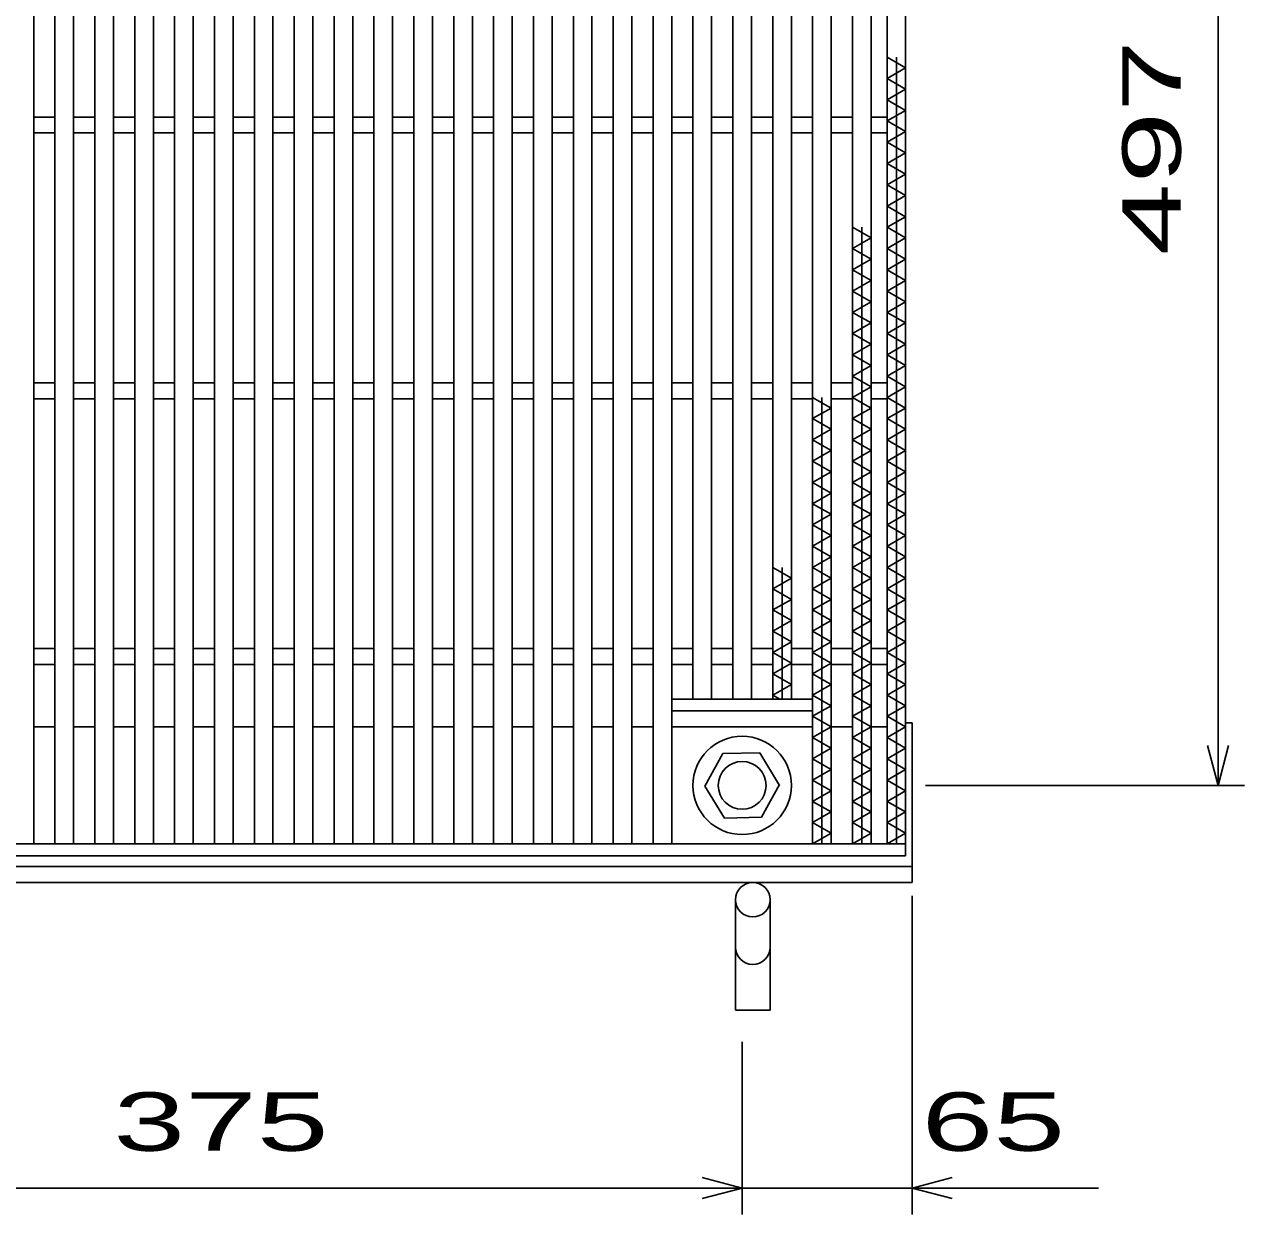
# Model space of a CAD drawing. Units: millimetres, scale not verified. Extents: x -1820 to 1731, y -1282 to 1054.
# Drawn here: x -679 to -220, y -261 to 186.8 of the extents above; entities that cross this region are included whole.
import ezdxf
from ezdxf.enums import TextEntityAlignment as Align

# ---------------------------------------------------------------- set-up
doc = ezdxf.new("R2010")
doc.units = ezdxf.units.MM
doc.header["$LTSCALE"] = 10
for name, color, linetype, lineweight in [('16', 3, 'Continuous', 25), ('19', 6, 'Continuous', 25), ('22', 2, 'Continuous', 25)]:
    doc.layers.add(name, color=color, linetype=linetype, lineweight=lineweight)
doc.styles.add('ベクトル', font='')
doc.styles.get('ベクトル').set_extended_font_data('ベクトル')

msp = doc.modelspace()

# ---------------------------------------------------------------- linework, layer by layer
at = {"layer": '16'}
for p, q in [((-675.5, -121.5), (-675.5, 419.5)), ((-667.5, -121.5), (-667.5, 419.5)), ((-660.5, -121.5), (-660.5, 419.5)), ((-652.5, -121.5), (-652.5, 419.5)), ((-645.5, -121.5), (-645.5, 419.5)), ((-637.5, -121.5), (-637.5, 419.5)), ((-630.5, -121.5), (-630.5, 419.5)), ((-622.5, -121.5), (-622.5, 419.5)), ((-615.5, -121.5), (-615.5, 419.5)), ((-607.5, -121.5), (-607.5, 419.5)), ((-600.5, -121.5), (-600.5, 419.5)), ((-592.5, -121.5), (-592.5, 419.5)), ((-585.5, -121.5), (-585.5, 419.5)), ((-577.5, -121.5), (-577.5, 419.5)), ((-570.5, -121.5), (-570.5, 419.5)), ((-562.5, -121.5), (-562.5, 419.5)), ((-555.5, -121.5), (-555.5, 419.5)), ((-547.5, -121.5), (-547.5, 419.5)), ((-540.5, -121.5), (-540.5, 419.5)), ((-532.5, -121.5), (-532.5, 419.5)), ((-525.5, -121.5), (-525.5, 419.5)), ((-517.5, -121.5), (-517.5, 419.5)), ((-510.5, -121.5), (-510.5, 419.5)), ((-502.5, -121.5), (-502.5, 419.5)), ((-495.5, -121.5), (-495.5, 419.5)), ((-487.5, -121.5), (-487.5, 419.5)), ((-480.5, -121.5), (-480.5, 419.5)), ((-472.5, -121.5), (-472.5, 419.5)), ((-465.5, -121.5), (-465.5, 419.5)), ((-457.5, -121.5), (-457.5, 419.5)), ((-450.5, -121.5), (-450.5, 419.5)), ((-442.5, -121.5), (-442.5, 419.5)), ((-435.5, -121.5), (-435.5, 419.5)), ((-382.5, -121.5), (-382.5, 419.5)), ((-375.5, -121.5), (-375.5, 419.5)), ((-367.5, -121.5), (-367.5, 419.5)), ((-360.5, -121.5), (-360.5, 419.5)), ((-354.5, -121.5), (-354.5, 419.5)), ((-347.5, -121.5), (-347.5, 419.5)), ((-427.5, -67), (-427.5, 365)), ((-420.5, -67), (-420.5, 365)), ((-412.5, -67), (-412.5, 365)), ((-405.5, -67), (-405.5, 365)), ((-397.5, -67), (-397.5, 365)), ((-390.5, -67), (-390.5, 365)), ((-347.5, 170.5), (-354.5, 174.5)), ((-351, -121.5), (-351, 174.5)), ((-354.5, 166.5), (-347.5, 170.5)), ((-347.5, 162.5), (-354.5, 166.5)), ((-354.5, 158.5), (-347.5, 162.5)), ((-347.5, 154.5), (-354.5, 158.5)), ((-675.5, 152), (-667.5, 152)), ((-660.5, 152), (-652.5, 152)), ((-645.5, 152), (-637.5, 152)), ((-630.5, 152), (-622.5, 152)), ((-615.5, 152), (-607.5, 152)), ((-600.5, 152), (-592.5, 152)), ((-585.5, 152), (-577.5, 152)), ((-570.5, 152), (-562.5, 152)), ((-555.5, 152), (-547.5, 152)), ((-540.5, 152), (-532.5, 152)), ((-525.5, 152), (-517.5, 152)), ((-510.5, 152), (-502.5, 152)), ((-495.5, 152), (-487.5, 152)), ((-480.5, 152), (-472.5, 152)), ((-465.5, 152), (-457.5, 152)), ((-450.5, 152), (-442.5, 152)), ((-435.5, 152), (-427.5, 152)), ((-420.5, 152), (-412.5, 152)), ((-405.5, 152), (-397.5, 152)), ((-390.5, 152), (-382.5, 152)), ((-375.5, 152), (-367.5, 152)), ((-360.5, 152), (-354.5, 152)), ((-354.5, 150.5), (-347.5, 154.5)), ((-347.5, 146.5), (-354.5, 150.5)), ((-675.5, 146), (-667.5, 146)), ((-660.5, 146), (-652.5, 146)), ((-645.5, 146), (-637.5, 146)), ((-630.5, 146), (-622.5, 146)), ((-615.5, 146), (-607.5, 146)), ((-600.5, 146), (-592.5, 146)), ((-585.5, 146), (-577.5, 146)), ((-570.5, 146), (-562.5, 146)), ((-555.5, 146), (-547.5, 146)), ((-540.5, 146), (-532.5, 146)), ((-525.5, 146), (-517.5, 146)), ((-510.5, 146), (-502.5, 146)), ((-495.5, 146), (-487.5, 146)), ((-480.5, 146), (-472.5, 146)), ((-465.5, 146), (-457.5, 146)), ((-450.5, 146), (-442.5, 146)), ((-435.5, 146), (-427.5, 146)), ((-420.5, 146), (-412.5, 146)), ((-405.5, 146), (-397.5, 146)), ((-390.5, 146), (-382.5, 146)), ((-375.5, 146), (-367.5, 146)), ((-360.5, 146), (-354.5, 146)), ((-354.5, 142.5), (-347.5, 146.5)), ((-347.5, 138.5), (-354.5, 142.5)), ((-354.5, 134.5), (-347.5, 138.5)), ((-347.5, 130.5), (-354.5, 134.5)), ((-354.5, 126.5), (-347.5, 130.5)), ((-347.5, 122.5), (-354.5, 126.5)), ((-354.5, 118.5), (-347.5, 122.5)), ((-347.5, 114.5), (-354.5, 118.5)), ((-360.5, 106.5), (-367.5, 110.5)), ((-364, -121.5), (-364, 110.5)), ((-354.5, 110.5), (-347.5, 114.5)), ((-347.5, 106.5), (-354.5, 110.5)), ((-367.5, 102.5), (-360.5, 106.5)), ((-354.5, 102.5), (-347.5, 106.5)), ((-360.5, 98.5), (-367.5, 102.5)), ((-347.5, 98.5), (-354.5, 102.5)), ((-367.5, 94.5), (-360.5, 98.5)), ((-354.5, 94.5), (-347.5, 98.5)), ((-360.5, 90.5), (-367.5, 94.5)), ((-347.5, 90.5), (-354.5, 94.5)), ((-367.5, 86.5), (-360.5, 90.5)), ((-354.5, 86.5), (-347.5, 90.5)), ((-360.5, 82.5), (-367.5, 86.5)), ((-347.5, 82.5), (-354.5, 86.5)), ((-367.5, 78.5), (-360.5, 82.5)), ((-360.5, 74.5), (-367.5, 78.5)), ((-354.5, 78.5), (-347.5, 82.5)), ((-347.5, 74.5), (-354.5, 78.5)), ((-367.5, 70.5), (-360.5, 74.5)), ((-354.5, 70.5), (-347.5, 74.5)), ((-360.5, 66.5), (-367.5, 70.5)), ((-347.5, 66.5), (-354.5, 70.5)), ((-367.5, 62.5), (-360.5, 66.5)), ((-354.5, 62.5), (-347.5, 66.5)), ((-360.5, 58.5), (-367.5, 62.5)), ((-347.5, 58.5), (-354.5, 62.5)), ((-367.5, 54.5), (-360.5, 58.5)), ((-354.5, 54.5), (-347.5, 58.5)), ((-675.5, 52), (-667.5, 52)), ((-660.5, 52), (-652.5, 52)), ((-645.5, 52), (-637.5, 52)), ((-630.5, 52), (-622.5, 52)), ((-615.5, 52), (-607.5, 52)), ((-600.5, 52), (-592.5, 52)), ((-585.5, 52), (-577.5, 52)), ((-570.5, 52), (-562.5, 52)), ((-555.5, 52), (-547.5, 52)), ((-540.5, 52), (-532.5, 52)), ((-525.5, 52), (-517.5, 52)), ((-510.5, 52), (-502.5, 52)), ((-495.5, 52), (-487.5, 52)), ((-480.5, 52), (-472.5, 52)), ((-465.5, 52), (-457.5, 52)), ((-450.5, 52), (-442.5, 52)), ((-435.5, 52), (-427.5, 52)), ((-420.5, 52), (-412.5, 52)), ((-405.5, 52), (-397.5, 52)), ((-390.5, 52), (-382.5, 52)), ((-375.5, 52), (-367.5, 52)), ((-360.5, 50.5), (-367.5, 54.5)), ((-367.5, 46.5), (-360.5, 50.5)), ((-360.5, 52), (-354.5, 52)), ((-347.5, 50.5), (-354.5, 54.5)), ((-354.5, 46.5), (-347.5, 50.5)), ((-675.5, 46), (-667.5, 46)), ((-660.5, 46), (-652.5, 46)), ((-645.5, 46), (-637.5, 46)), ((-630.5, 46), (-622.5, 46)), ((-615.5, 46), (-607.5, 46)), ((-600.5, 46), (-592.5, 46)), ((-585.5, 46), (-577.5, 46)), ((-570.5, 46), (-562.5, 46)), ((-555.5, 46), (-547.5, 46)), ((-540.5, 46), (-532.5, 46)), ((-525.5, 46), (-517.5, 46)), ((-510.5, 46), (-502.5, 46)), ((-495.5, 46), (-487.5, 46)), ((-480.5, 46), (-472.5, 46)), ((-465.5, 46), (-457.5, 46)), ((-450.5, 46), (-442.5, 46)), ((-435.5, 46), (-427.5, 46)), ((-420.5, 46), (-412.5, 46)), ((-405.5, 46), (-397.5, 46)), ((-390.5, 46), (-382.5, 46)), ((-375.5, 42.5), (-382.5, 46.5)), ((-379, -121.5), (-379, 46.5)), ((-375.5, 46), (-367.5, 46)), ((-360.5, 42.5), (-367.5, 46.5)), ((-360.5, 46), (-354.5, 46)), ((-347.5, 42.5), (-354.5, 46.5)), ((-382.5, 38.5), (-375.5, 42.5)), ((-367.5, 38.5), (-360.5, 42.5)), ((-354.5, 38.5), (-347.5, 42.5)), ((-375.5, 34.5), (-382.5, 38.5)), ((-360.5, 34.5), (-367.5, 38.5)), ((-347.5, 34.5), (-354.5, 38.5)), ((-382.5, 30.5), (-375.5, 34.5)), ((-367.5, 30.5), (-360.5, 34.5)), ((-354.5, 30.5), (-347.5, 34.5)), ((-375.5, 26.5), (-382.5, 30.5)), ((-360.5, 26.5), (-367.5, 30.5)), ((-347.5, 26.5), (-354.5, 30.5)), ((-382.5, 22.5), (-375.5, 26.5)), ((-367.5, 22.5), (-360.5, 26.5)), ((-354.5, 22.5), (-347.5, 26.5)), ((-375.5, 18.5), (-382.5, 22.5)), ((-382.5, 14.5), (-375.5, 18.5)), ((-360.5, 18.5), (-367.5, 22.5)), ((-367.5, 14.5), (-360.5, 18.5)), ((-347.5, 18.5), (-354.5, 22.5)), ((-354.5, 14.5), (-347.5, 18.5)), ((-375.5, 10.5), (-382.5, 14.5)), ((-360.5, 10.5), (-367.5, 14.5)), ((-347.5, 10.5), (-354.5, 14.5)), ((-382.5, 6.5), (-375.5, 10.5)), ((-367.5, 6.5), (-360.5, 10.5)), ((-354.5, 6.5), (-347.5, 10.5)), ((-375.5, 2.5), (-382.5, 6.5)), ((-360.5, 2.5), (-367.5, 6.5)), ((-347.5, 2.5), (-354.5, 6.5)), ((-382.5, -1.5), (-375.5, 2.5)), ((-367.5, -1.5), (-360.5, 2.5)), ((-354.5, -1.5), (-347.5, 2.5)), ((-375.5, -5.5), (-382.5, -1.5)), ((-360.5, -5.5), (-367.5, -1.5)), ((-347.5, -5.5), (-354.5, -1.5)), ((-382.5, -9.5), (-375.5, -5.5)), ((-367.5, -9.5), (-360.5, -5.5)), ((-354.5, -9.5), (-347.5, -5.5)), ((-375.5, -13.5), (-382.5, -9.5)), ((-382.5, -17.5), (-375.5, -13.5)), ((-360.5, -13.5), (-367.5, -9.5)), ((-367.5, -17.5), (-360.5, -13.5)), ((-347.5, -13.5), (-354.5, -9.5)), ((-354.5, -17.5), (-347.5, -13.5)), ((-390.5, -21.5), (-397.5, -17.5)), ((-394, -67), (-394, -17.5)), ((-375.5, -21.5), (-382.5, -17.5)), ((-360.5, -21.5), (-367.5, -17.5)), ((-347.5, -21.5), (-354.5, -17.5)), ((-397.5, -25.5), (-390.5, -21.5)), ((-382.5, -25.5), (-375.5, -21.5)), ((-367.5, -25.5), (-360.5, -21.5)), ((-354.5, -25.5), (-347.5, -21.5)), ((-390.5, -29.5), (-397.5, -25.5)), ((-375.5, -29.5), (-382.5, -25.5)), ((-360.5, -29.5), (-367.5, -25.5)), ((-347.5, -29.5), (-354.5, -25.5)), ((-397.5, -33.5), (-390.5, -29.5)), ((-382.5, -33.5), (-375.5, -29.5)), ((-367.5, -33.5), (-360.5, -29.5)), ((-354.5, -33.5), (-347.5, -29.5)), ((-390.5, -37.5), (-397.5, -33.5)), ((-375.5, -37.5), (-382.5, -33.5)), ((-360.5, -37.5), (-367.5, -33.5)), ((-347.5, -37.5), (-354.5, -33.5)), ((-397.5, -41.5), (-390.5, -37.5)), ((-382.5, -41.5), (-375.5, -37.5)), ((-367.5, -41.5), (-360.5, -37.5)), ((-354.5, -41.5), (-347.5, -37.5)), ((-390.5, -45.5), (-397.5, -41.5)), ((-397.5, -49.5), (-390.5, -45.5)), ((-375.5, -45.5), (-382.5, -41.5)), ((-382.5, -49.5), (-375.5, -45.5)), ((-360.5, -45.5), (-367.5, -41.5)), ((-367.5, -49.5), (-360.5, -45.5)), ((-347.5, -45.5), (-354.5, -41.5)), ((-354.5, -49.5), (-347.5, -45.5)), ((-675.5, -48), (-667.5, -48)), ((-660.5, -48), (-652.5, -48)), ((-645.5, -48), (-637.5, -48)), ((-630.5, -48), (-622.5, -48)), ((-615.5, -48), (-607.5, -48)), ((-600.5, -48), (-592.5, -48)), ((-585.5, -48), (-577.5, -48)), ((-570.5, -48), (-562.5, -48)), ((-555.5, -48), (-547.5, -48)), ((-540.5, -48), (-532.5, -48)), ((-525.5, -48), (-517.5, -48)), ((-510.5, -48), (-502.5, -48)), ((-495.5, -48), (-487.5, -48)), ((-480.5, -48), (-472.5, -48)), ((-465.5, -48), (-457.5, -48)), ((-450.5, -48), (-442.5, -48)), ((-435.5, -48), (-427.5, -48)), ((-420.5, -48), (-412.5, -48)), ((-405.5, -48), (-397.5, -48)), ((-390.5, -53.5), (-397.5, -49.5)), ((-390.5, -48), (-382.5, -48)), ((-375.5, -53.5), (-382.5, -49.5)), ((-375.5, -48), (-367.5, -48)), ((-360.5, -53.5), (-367.5, -49.5)), ((-360.5, -48), (-354.5, -48)), ((-347.5, -53.5), (-354.5, -49.5)), ((-675.5, -54), (-667.5, -54)), ((-660.5, -54), (-652.5, -54)), ((-645.5, -54), (-637.5, -54)), ((-630.5, -54), (-622.5, -54)), ((-615.5, -54), (-607.5, -54)), ((-600.5, -54), (-592.5, -54)), ((-585.5, -54), (-577.5, -54)), ((-570.5, -54), (-562.5, -54)), ((-555.5, -54), (-547.5, -54)), ((-540.5, -54), (-532.5, -54)), ((-525.5, -54), (-517.5, -54)), ((-510.5, -54), (-502.5, -54)), ((-495.5, -54), (-487.5, -54)), ((-480.5, -54), (-472.5, -54)), ((-465.5, -54), (-457.5, -54)), ((-450.5, -54), (-442.5, -54)), ((-435.5, -54), (-427.5, -54)), ((-420.5, -54), (-412.5, -54)), ((-405.5, -54), (-397.5, -54)), ((-397.5, -57.5), (-390.5, -53.5)), ((-390.5, -54), (-382.5, -54)), ((-382.5, -57.5), (-375.5, -53.5)), ((-375.5, -54), (-367.5, -54)), ((-367.5, -57.5), (-360.5, -53.5)), ((-360.5, -54), (-354.5, -54)), ((-354.5, -57.5), (-347.5, -53.5)), ((-390.5, -61.5), (-397.5, -57.5)), ((-375.5, -61.5), (-382.5, -57.5)), ((-360.5, -61.5), (-367.5, -57.5)), ((-347.5, -61.5), (-354.5, -57.5)), ((-397.5, -65.5), (-390.5, -61.5)), ((-382.5, -65.5), (-375.5, -61.5)), ((-367.5, -65.5), (-360.5, -61.5)), ((-354.5, -65.5), (-347.5, -61.5)), ((-435.5, -67), (-382.5, -67)), ((-435.5, -71.5), (-435.5, -67)), ((-394.87, -67), (-397.5, -65.5)), ((-375.5, -69.5), (-382.5, -65.5)), ((-382.5, -71.5), (-382.5, -67)), ((-360.5, -69.5), (-367.5, -65.5)), ((-347.5, -69.5), (-354.5, -65.5)), ((-435.5, -71.5), (-382.5, -71.5)), ((-382.5, -73.5), (-375.5, -69.5)), ((-367.5, -73.5), (-360.5, -69.5)), ((-354.5, -73.5), (-347.5, -69.5)), ((-675.5, -77.5), (-667.5, -77.5)), ((-660.5, -77.5), (-652.5, -77.5)), ((-645.5, -77.5), (-637.5, -77.5)), ((-630.5, -77.5), (-622.5, -77.5)), ((-615.5, -77.5), (-607.5, -77.5)), ((-600.5, -77.5), (-592.5, -77.5)), ((-585.5, -77.5), (-577.5, -77.5)), ((-570.5, -77.5), (-562.5, -77.5)), ((-555.5, -77.5), (-547.5, -77.5)), ((-540.5, -77.5), (-532.5, -77.5)), ((-525.5, -77.5), (-517.5, -77.5)), ((-510.5, -77.5), (-502.5, -77.5)), ((-495.5, -77.5), (-487.5, -77.5)), ((-480.5, -77.5), (-472.5, -77.5)), ((-465.5, -77.5), (-457.5, -77.5)), ((-450.5, -77.5), (-442.5, -77.5)), ((-435.5, -77.5), (-382.5, -77.5)), ((-375.5, -77.5), (-382.5, -73.5)), ((-382.5, -81.5), (-375.5, -77.5)), ((-375.5, -77.5), (-367.5, -77.5)), ((-360.5, -77.5), (-367.5, -73.5)), ((-367.5, -81.5), (-360.5, -77.5)), ((-360.5, -77.5), (-354.5, -77.5)), ((-347.5, -77.5), (-354.5, -73.5)), ((-354.5, -81.5), (-347.5, -77.5)), ((-375.5, -85.5), (-382.5, -81.5)), ((-360.5, -85.5), (-367.5, -81.5)), ((-347.5, -85.5), (-354.5, -81.5)), ((-402.3, -87.21), (-416.29, -87.55)), ((-395, -99.5), (-402.3, -87.21)), ((-382.5, -89.5), (-375.5, -85.5)), ((-367.5, -89.5), (-360.5, -85.5)), ((-354.5, -89.5), (-347.5, -85.5)), ((-416.29, -87.55), (-423, -99.84)), ((-375.5, -93.5), (-382.5, -89.5)), ((-360.5, -93.5), (-367.5, -89.5)), ((-347.5, -93.5), (-354.5, -89.5)), ((-382.5, -97.5), (-375.5, -93.5)), ((-367.5, -97.5), (-360.5, -93.5)), ((-354.5, -97.5), (-347.5, -93.5)), ((-423, -99.84), (-415.7, -111.79)), ((-401.71, -111.45), (-395, -99.16)), ((-375.5, -101.5), (-382.5, -97.5)), ((-360.5, -101.5), (-367.5, -97.5)), ((-347.5, -101.5), (-354.5, -97.5)), ((-382.5, -105.5), (-375.5, -101.5)), ((-375.5, -109.5), (-382.5, -105.5)), ((-367.5, -105.5), (-360.5, -101.5)), ((-360.5, -109.5), (-367.5, -105.5)), ((-354.5, -105.5), (-347.5, -101.5)), ((-347.5, -109.5), (-354.5, -105.5)), ((-382.5, -113.5), (-375.5, -109.5)), ((-367.5, -113.5), (-360.5, -109.5)), ((-354.5, -113.5), (-347.5, -109.5)), ((-415.7, -111.79), (-401.71, -111.45)), ((-375.5, -117.5), (-382.5, -113.5)), ((-360.5, -117.5), (-367.5, -113.5)), ((-347.5, -117.5), (-354.5, -113.5)), ((-382.5, -121.5), (-375.5, -117.5)), ((-367.5, -121.5), (-360.5, -117.5)), ((-354.5, -121.5), (-347.5, -117.5)), ((-847.5, -121.5), (-347.5, -121.5)), ((-682.5, -121.5), (-675.5, -121.5)), ((-667.5, -121.5), (-660.5, -121.5)), ((-652.5, -121.5), (-645.5, -121.5)), ((-637.5, -121.5), (-630.5, -121.5)), ((-622.5, -121.5), (-615.5, -121.5)), ((-607.5, -121.5), (-600.5, -121.5)), ((-592.5, -121.5), (-585.5, -121.5)), ((-577.5, -121.5), (-570.5, -121.5)), ((-562.5, -121.5), (-555.5, -121.5)), ((-547.5, -121.5), (-540.5, -121.5)), ((-532.5, -121.5), (-525.5, -121.5)), ((-517.5, -121.5), (-510.5, -121.5)), ((-502.5, -121.5), (-495.5, -121.5)), ((-487.5, -121.5), (-480.5, -121.5)), ((-472.5, -121.5), (-465.5, -121.5)), ((-457.5, -121.5), (-450.5, -121.5)), ((-442.5, -121.5), (-435.5, -121.5)), ((-427.5, -121.5), (-420.5, -121.5)), ((-412.5, -121.5), (-405.5, -121.5)), ((-397.5, -121.5), (-390.5, -121.5)), ((-382.5, -121.5), (-375.5, -121.5)), ((-367.5, -121.5), (-360.5, -121.5)), ((-354.5, -121.5), (-347.5, -121.5)), ((-347.5, -121.5), (-347.5, -126)), ((-347.5, -126), (-847.5, -126))]:
    msp.add_line(p, q, dxfattribs=at)
for radius in [18.5, 9]:
    msp.add_circle((-409, -99.5), radius, dxfattribs=at)
at = {"layer": '19'}
for p, q in [((-347.5, -76), (-345, -76)), ((-345, -136), (-345, -76)), ((-1355, -130), (-345, -130)), ((-1355, -136), (-345, -136)), ((-411.5, -142.5), (-411.5, -184.12)), ((-398.5, -184.12), (-398.5, -142.5)), ((-411.5, -184.12), (-398.5, -184.12))]:
    msp.add_line(p, q, dxfattribs=at)
msp.add_circle((-405, -142.5), 6.5, dxfattribs=at)
msp.add_arc((-405, -160.34), 6.5, 180, 0, dxfattribs=at)
at = {"layer": '22', "color": 4}
for p, q in [((-230, -99.5), (-230, 397.5)), ((-230, -99.5), (-234, -84.5)), ((-230, -99.5), (-226, -84.5)), ((-340, -99.5), (-220, -99.5)), ((-345, -261), (-345, -141)), ((-409, -261), (-409, -196)), ((-409, -251), (-424, -247)), ((-345, -251), (-330, -247)), ((-784, -251), (-409, -251)), ((-424, -255), (-409, -251)), ((-409, -251), (-345, -251)), ((-330, -255), (-345, -251)), ((-345, -251), (-275, -251))]:
    msp.add_line(p, q, dxfattribs=at)

# ---------------------------------------------------------------- texts
at = {"layer": '22', "style": 'ベクトル', "width": 1.65}
msp.add_text(' 497 ', height=21.99, rotation=90, dxfattribs=at).set_placement((-255, 86.5), align=Align.MIDDLE_LEFT)
for s, p in [(' 375 ', (-659, -226)), (' 65 ', (-355, -226))]:
    msp.add_text(s, height=21.99, dxfattribs=at).set_placement(p, align=Align.MIDDLE_LEFT)

doc.saveas('drawing.dxf')
